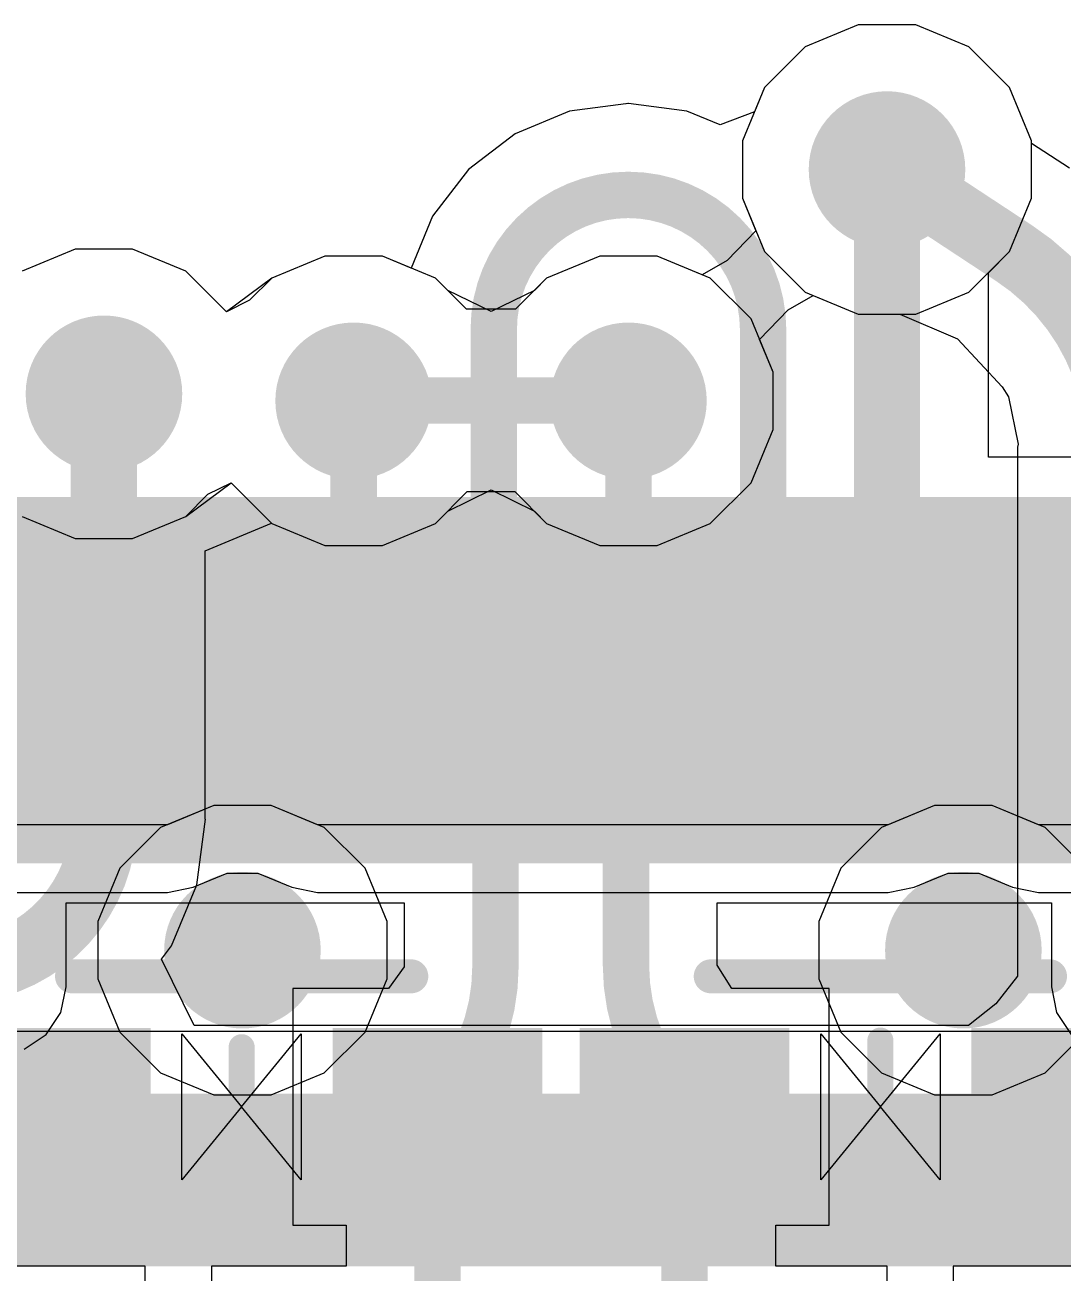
# Model space of a CAD drawing. Header units: inches. Extents: x -0.01 to 2.44, y -0.01 to 2.26.
# Drawn here: x 0.8494 to 1.006, y 1.5279 to 1.7162 of the extents above; entities that cross this region are included whole.
import ezdxf

# ---------------------------------------------------------------- set-up
doc = ezdxf.new("R2010")
doc.units = ezdxf.units.IN
doc.header["$MEASUREMENT"] = 0
for name, color, linetype in [('Bottom Layer', 5, 'Continuous'), ('GROUND', 16, 'Continuous'), ('POWER', 76, 'Continuous'), ('SIGNAL1', 90, 'Continuous'), ('SIGNAL2', 156, 'Continuous'), ('Top Layer', 1, 'Continuous'), ('Top Overlay', 2, 'Continuous'), ('Top Paste', 8, 'Continuous'), ('Top Solder', 216, 'Continuous'), ('Via Holes', 16, 'Continuous')]:
    doc.layers.add(name, color=color, linetype=linetype)

# ---------------------------------------------------------------- blocks, each defined once
blk = doc.blocks.new('TYPE_C_31_M_12__86')
at = {"layer": 'Top Layer'}
for points in [[(-0.0748, 0.11713), (-0.06299, 0.11713), (-0.06299, 0.06988), (-0.0748, 0.06988)], [(-0.05512, 0.11713), (-0.04331, 0.11713), (-0.04331, 0.06988), (-0.05512, 0.06988)], [(-0.03543, 0.11713), (-0.02362, 0.11713), (-0.02362, 0.06988), (-0.03543, 0.06988)], [(-0.01575, 0.11713), (-0.00394, 0.11713), (-0.00394, 0.06988), (-0.01575, 0.06988)], [(0.01575, 0.06988), (0.00394, 0.06988), (0.00394, 0.11713), (0.01575, 0.11713)], [(0.03543, 0.06988), (0.02362, 0.06988), (0.02362, 0.11713), (0.03543, 0.11713)], [(0.05512, 0.06988), (0.04331, 0.06988), (0.04331, 0.11713), (0.05512, 0.11713)], [(0.0748, 0.06988), (0.06299, 0.06988), (0.06299, 0.11713), (0.0748, 0.11713)]]:
    blk.add_hatch(color=1, dxfattribs=at).paths.add_polyline_path(points)
at = {"layer": 'Top Paste'}
for points in [[(-0.0748, 0.11713), (-0.06299, 0.11713), (-0.06299, 0.06988), (-0.0748, 0.06988)], [(-0.05512, 0.11713), (-0.04331, 0.11713), (-0.04331, 0.06988), (-0.05512, 0.06988)], [(-0.03543, 0.11713), (-0.02362, 0.11713), (-0.02362, 0.06988), (-0.03543, 0.06988)], [(-0.01575, 0.11713), (-0.00394, 0.11713), (-0.00394, 0.06988), (-0.01575, 0.06988)], [(0.01575, 0.06988), (0.00394, 0.06988), (0.00394, 0.11713), (0.01575, 0.11713)], [(0.03543, 0.06988), (0.02362, 0.06988), (0.02362, 0.11713), (0.03543, 0.11713)], [(0.05512, 0.06988), (0.04331, 0.06988), (0.04331, 0.11713), (0.05512, 0.11713)], [(0.0748, 0.06988), (0.06299, 0.06988), (0.06299, 0.11713), (0.0748, 0.11713)]]:
    blk.add_hatch(color=8, dxfattribs=at).paths.add_polyline_path(points)
at = {"layer": 'Top Solder'}
for points in [[(-0.0788, 0.12113), (-0.05899, 0.12113), (-0.05899, 0.06588), (-0.0788, 0.06588)], [(-0.05912, 0.12113), (-0.03931, 0.12113), (-0.03931, 0.06588), (-0.05912, 0.06588)], [(-0.03943, 0.12113), (-0.01962, 0.12113), (-0.01962, 0.06588), (-0.03943, 0.06588)], [(-0.01975, 0.12113), (0.00006, 0.12113), (0.00006, 0.06588), (-0.01975, 0.06588)], [(0.01975, 0.06588), (-0.00006, 0.06588), (-0.00006, 0.12113), (0.01975, 0.12113)], [(0.03943, 0.06588), (0.01962, 0.06588), (0.01962, 0.12113), (0.03943, 0.12113)], [(0.05912, 0.06588), (0.03931, 0.06588), (0.03931, 0.12113), (0.05912, 0.12113)], [(0.0788, 0.06588), (0.05899, 0.06588), (0.05899, 0.12113), (0.0788, 0.12113)], [(0.1103, 0.06588), (0.07868, 0.06588), (0.07868, 0.12113), (0.1103, 0.12113)]]:
    blk.add_hatch(color=216, dxfattribs=at).paths.add_polyline_path(points)
blk = doc.blocks.new('SOD_523__B__D____________100')
at = {"layer": 'Top Layer'}
for points in [[(-0.04134, 0.00787), (-0.01771, 0.00787), (-0.01771, -0.00787), (-0.04134, -0.00787)], [(0.04134, -0.00787), (0.01771, -0.00787), (0.01771, 0.00787), (0.04134, 0.00787)]]:
    blk.add_hatch(color=1, dxfattribs=at).paths.add_polyline_path(points)
at = {"layer": 'Top Paste'}
for points in [[(-0.04134, 0.00787), (-0.01771, 0.00787), (-0.01771, -0.00787), (-0.04134, -0.00787)], [(0.04134, -0.00787), (0.01771, -0.00787), (0.01771, 0.00787), (0.04134, 0.00787)]]:
    blk.add_hatch(color=8, dxfattribs=at).paths.add_polyline_path(points)
at = {"layer": 'Top Solder'}
for points in [[(-0.04534, 0.01187), (-0.01371, 0.01187), (-0.01371, -0.01187), (-0.04534, -0.01187)], [(0.04534, -0.01187), (0.01371, -0.01187), (0.01371, 0.01187), (0.04534, 0.01187)]]:
    blk.add_hatch(color=216, dxfattribs=at).paths.add_polyline_path(points)
at = {"layer": 'Top Overlay'}
for p, q in [((-0.009, -0.011), (-0.009, 0.011)), ((-0.009, 0.011), (0, 0)), ((0, 0), (0.009, 0.011)), ((0.009, 0.011), (0.009, -0.011)), ((0, 0), (-0.009, -0.011)), ((0, 0), (0, 0)), ((0.009, -0.011), (0, 0)), ((0, 0), (0, 0))]:
    blk.add_line(p, q, dxfattribs=at)
for points in [[(0.02559, 0.01969, 0.00512, 0.00512, 0), (-0.02559, 0.01969, 0.00512, 0.00512, 0)], [(0, 0.009, 0.00394, 0.00394, 0), (0, -0.01, 0.00394, 0.00394, 0)], [(0.02559, -0.01969, 0.00512, 0.00512, 0), (-0.02559, -0.01969, 0.00512, 0.00512, 0)]]:
    blk.add_lwpolyline(points, format="xyseb", dxfattribs=at)
for points in [[(-0.02687, 0.01969, 0.00256, 0.00256, 1), (-0.02431, 0.01969, 0.00256, 0.00256, 1)], [(0.02431, 0.01969, 0.00256, 0.00256, 1), (0.02687, 0.01969, 0.00256, 0.00256, 1)], [(-0.00098, 0.009, 0.00197, 0.00197, 1), (0.00098, 0.009, 0.00197, 0.00197, 1)], [(-0.00098, -0.01, 0.00197, 0.00197, 1), (0.00098, -0.01, 0.00197, 0.00197, 1)], [(-0.02687, -0.01969, 0.00256, 0.00256, 1), (-0.02431, -0.01969, 0.00256, 0.00256, 1)], [(0.02431, -0.01969, 0.00256, 0.00256, 1), (0.02687, -0.01969, 0.00256, 0.00256, 1)]]:
    blk.add_lwpolyline(points, format="xyseb", close=True, dxfattribs=at)
blk = doc.blocks.new('SOD_523__B__D____________101')
at = {"layer": 'Top Layer'}
for points in [[(-0.04134, 0.00787), (-0.01771, 0.00787), (-0.01771, -0.00787), (-0.04134, -0.00787)], [(0.04134, -0.00787), (0.01771, -0.00787), (0.01771, 0.00787), (0.04134, 0.00787)]]:
    blk.add_hatch(color=1, dxfattribs=at).paths.add_polyline_path(points)
at = {"layer": 'Top Paste'}
for points in [[(-0.04134, 0.00787), (-0.01771, 0.00787), (-0.01771, -0.00787), (-0.04134, -0.00787)], [(0.04134, -0.00787), (0.01771, -0.00787), (0.01771, 0.00787), (0.04134, 0.00787)]]:
    blk.add_hatch(color=8, dxfattribs=at).paths.add_polyline_path(points)
at = {"layer": 'Top Solder'}
for points in [[(-0.04534, 0.01187), (-0.01371, 0.01187), (-0.01371, -0.01187), (-0.04534, -0.01187)], [(0.04534, -0.01187), (0.01371, -0.01187), (0.01371, 0.01187), (0.04534, 0.01187)]]:
    blk.add_hatch(color=216, dxfattribs=at).paths.add_polyline_path(points)
at = {"layer": 'Top Overlay'}
for p, q in [((-0.009, -0.011), (-0.009, 0.011)), ((-0.009, 0.011), (0, 0)), ((0, 0), (0.009, 0.011)), ((0.009, 0.011), (0.009, -0.011)), ((0, 0), (-0.009, -0.011)), ((0, 0), (0, 0)), ((0.009, -0.011), (0, 0)), ((0, 0), (0, 0))]:
    blk.add_line(p, q, dxfattribs=at)
for points in [[(-0.02559, 0.01969, 0.00512, 0.00512, 0), (0.02559, 0.01969, 0.00512, 0.00512, 0)], [(0, -0.01, 0.00394, 0.00394, 0), (0, 0.009, 0.00394, 0.00394, 0)], [(-0.02559, -0.01969, 0.00512, 0.00512, 0), (0.02559, -0.01969, 0.00512, 0.00512, 0)]]:
    blk.add_lwpolyline(points, format="xyseb", dxfattribs=at)
for points in [[(-0.02687, 0.01969, 0.00256, 0.00256, 1), (-0.02431, 0.01969, 0.00256, 0.00256, 1)], [(0.02431, 0.01969, 0.00256, 0.00256, 1), (0.02687, 0.01969, 0.00256, 0.00256, 1)], [(-0.00098, 0.009, 0.00197, 0.00197, 1), (0.00098, 0.009, 0.00197, 0.00197, 1)], [(-0.00098, -0.01, 0.00197, 0.00197, 1), (0.00098, -0.01, 0.00197, 0.00197, 1)], [(-0.02687, -0.01969, 0.00256, 0.00256, 1), (-0.02431, -0.01969, 0.00256, 0.00256, 1)], [(0.02431, -0.01969, 0.00256, 0.00256, 1), (0.02687, -0.01969, 0.00256, 0.00256, 1)]]:
    blk.add_lwpolyline(points, format="xyseb", close=True, dxfattribs=at)

msp = doc.modelspace()

# ---------------------------------------------------------------- hatches: boundary and pattern name
at = {"layer": 'Bottom Layer'}
h = msp.add_hatch(color=5, dxfattribs=at)
edge = h.paths.add_edge_path()
edge.add_arc((0.97943, 1.69439), 0.01181, 0, 360)
h = msp.add_hatch(color=5, dxfattribs=at)
edge = h.paths.add_edge_path()
edge.add_arc((0.86132, 1.66056), 0.01181, 0, 360)
h = msp.add_hatch(color=5, dxfattribs=at)
edge = h.paths.add_edge_path()
edge.add_arc((0.89898, 1.6595), 0.01181, 0, 360)
h = msp.add_hatch(color=5, dxfattribs=at)
edge = h.paths.add_edge_path()
edge.add_arc((0.94043, 1.6595), 0.01181, 0, 360)
h = msp.add_hatch(color=5, dxfattribs=at)
edge = h.paths.add_edge_path()
edge.add_arc((0.88221, 1.57663), 0.01181, 0, 360)
h = msp.add_hatch(color=5, dxfattribs=at)
edge = h.paths.add_edge_path()
edge.add_arc((0.99095, 1.57663), 0.01181, 0, 360)
at = {"layer": 'GROUND'}
h = msp.add_hatch(color=16, dxfattribs=at)
edge = h.paths.add_edge_path()
edge.add_arc((0.97943, 1.69439), 0.01181, 0, 360)
h = msp.add_hatch(color=16, dxfattribs=at)
edge = h.paths.add_edge_path()
edge.add_arc((0.86132, 1.66056), 0.01181, 0, 360)
h = msp.add_hatch(color=16, dxfattribs=at)
edge = h.paths.add_edge_path()
edge.add_arc((0.89898, 1.6595), 0.01181, 0, 360)
h = msp.add_hatch(color=16, dxfattribs=at)
edge = h.paths.add_edge_path()
edge.add_arc((0.94043, 1.6595), 0.01181, 0, 360)
h = msp.add_hatch(color=16, dxfattribs=at)
edge = h.paths.add_edge_path()
edge.add_arc((0.88221, 1.57663), 0.01181, 0, 360)
h = msp.add_hatch(color=16, dxfattribs=at)
edge = h.paths.add_edge_path()
edge.add_arc((0.99095, 1.57663), 0.01181, 0, 360)
at = {"layer": 'POWER'}
h = msp.add_hatch(color=76, dxfattribs=at)
edge = h.paths.add_edge_path()
edge.add_arc((0.97943, 1.69439), 0.01181, 0, 360)
h = msp.add_hatch(color=76, dxfattribs=at)
edge = h.paths.add_edge_path()
edge.add_arc((0.86132, 1.66056), 0.01181, 0, 360)
h = msp.add_hatch(color=76, dxfattribs=at)
edge = h.paths.add_edge_path()
edge.add_arc((0.89898, 1.6595), 0.01181, 0, 360)
h = msp.add_hatch(color=76, dxfattribs=at)
edge = h.paths.add_edge_path()
edge.add_arc((0.94043, 1.6595), 0.01181, 0, 360)
h = msp.add_hatch(color=76, dxfattribs=at)
edge = h.paths.add_edge_path()
edge.add_arc((0.88221, 1.57663), 0.01181, 0, 360)
h = msp.add_hatch(color=76, dxfattribs=at)
edge = h.paths.add_edge_path()
edge.add_arc((0.99095, 1.57663), 0.01181, 0, 360)
at = {"layer": 'SIGNAL1'}
h = msp.add_hatch(color=90, dxfattribs=at)
edge = h.paths.add_edge_path()
edge.add_arc((0.97943, 1.69439), 0.01181, 0, 360)
h = msp.add_hatch(color=90, dxfattribs=at)
edge = h.paths.add_edge_path()
edge.add_arc((0.86132, 1.66056), 0.01181, 0, 360)
h = msp.add_hatch(color=90, dxfattribs=at)
edge = h.paths.add_edge_path()
edge.add_arc((0.89898, 1.6595), 0.01181, 0, 360)
h = msp.add_hatch(color=90, dxfattribs=at)
edge = h.paths.add_edge_path()
edge.add_arc((0.94043, 1.6595), 0.01181, 0, 360)
h = msp.add_hatch(color=90, dxfattribs=at)
edge = h.paths.add_edge_path()
edge.add_arc((0.88221, 1.57663), 0.01181, 0, 360)
h = msp.add_hatch(color=90, dxfattribs=at)
edge = h.paths.add_edge_path()
edge.add_arc((0.99095, 1.57663), 0.01181, 0, 360)
at = {"layer": 'SIGNAL2'}
h = msp.add_hatch(color=156, dxfattribs=at)
edge = h.paths.add_edge_path()
edge.add_arc((0.97943, 1.69439), 0.01181, 0, 360)
h = msp.add_hatch(color=156, dxfattribs=at)
edge = h.paths.add_edge_path()
edge.add_arc((0.86132, 1.66056), 0.01181, 0, 360)
h = msp.add_hatch(color=156, dxfattribs=at)
edge = h.paths.add_edge_path()
edge.add_arc((0.89898, 1.6595), 0.01181, 0, 360)
h = msp.add_hatch(color=156, dxfattribs=at)
edge = h.paths.add_edge_path()
edge.add_arc((0.94043, 1.6595), 0.01181, 0, 360)
h = msp.add_hatch(color=156, dxfattribs=at)
edge = h.paths.add_edge_path()
edge.add_arc((0.88221, 1.57663), 0.01181, 0, 360)
h = msp.add_hatch(color=156, dxfattribs=at)
edge = h.paths.add_edge_path()
edge.add_arc((0.99095, 1.57663), 0.01181, 0, 360)
at = {"layer": 'Top Layer'}
h = msp.add_hatch(color=1, dxfattribs=at)
edge = h.paths.add_edge_path()
edge.add_arc((0.97943, 1.69439), 0.01181, 0, 360)
h = msp.add_hatch(color=1, dxfattribs=at)
edge = h.paths.add_edge_path()
edge.add_arc((0.86132, 1.66056), 0.01181, 0, 360)
h = msp.add_hatch(color=1, dxfattribs=at)
edge = h.paths.add_edge_path()
edge.add_arc((0.89898, 1.6595), 0.01181, 0, 360)
h = msp.add_hatch(color=1, dxfattribs=at)
edge = h.paths.add_edge_path()
edge.add_arc((0.94043, 1.6595), 0.01181, 0, 360)
h = msp.add_hatch(color=1, dxfattribs=at)
edge = h.paths.add_edge_path()
edge.add_arc((0.88221, 1.57663), 0.01181, 0, 360)
h = msp.add_hatch(color=1, dxfattribs=at)
edge = h.paths.add_edge_path()
edge.add_arc((0.99095, 1.57663), 0.01181, 0, 360)
at = {"layer": 'Via Holes'}
h = msp.add_hatch(color=7, dxfattribs=at)
edge = h.paths.add_edge_path()
edge.add_arc((0.97943, 1.69439), 0.00591, 0, 360)
h = msp.add_hatch(color=7, dxfattribs=at)
edge = h.paths.add_edge_path()
edge.add_arc((0.86132, 1.66056), 0.00591, 0, 360)
h = msp.add_hatch(color=7, dxfattribs=at)
edge = h.paths.add_edge_path()
edge.add_arc((0.89898, 1.6595), 0.00591, 0, 360)
h = msp.add_hatch(color=7, dxfattribs=at)
edge = h.paths.add_edge_path()
edge.add_arc((0.94043, 1.6595), 0.00591, 0, 360)
h = msp.add_hatch(color=7, dxfattribs=at)
edge = h.paths.add_edge_path()
edge.add_arc((0.88221, 1.57663), 0.00591, 0, 360)
h = msp.add_hatch(color=7, dxfattribs=at)
edge = h.paths.add_edge_path()
edge.add_arc((0.99095, 1.57663), 0.00591, 0, 360)

# ---------------------------------------------------------------- linework, layer by layer
at = {"layer": 'Bottom Layer'}
for p, q in [((0.97509, 1.7162), (0.96707, 1.71288)), ((0.98376, 1.7162), (0.97509, 1.7162)), ((0.99178, 1.71288), (0.98376, 1.7162)), ((0.96707, 1.71288), (0.96093, 1.70674)), ((0.99792, 1.70674), (0.99178, 1.71288)), ((0.96093, 1.70674), (0.95761, 1.69872)), ((1.00124, 1.69872), (0.99792, 1.70674)), ((0.95761, 1.69872), (0.95761, 1.69005)), ((1.00124, 1.69005), (1.00124, 1.69872)), ((0.95761, 1.69005), (0.96093, 1.68203)), ((0.99792, 1.68203), (1.00124, 1.69005)), ((0.85698, 1.68237), (0.84896, 1.67905)), ((0.86565, 1.68237), (0.85698, 1.68237)), ((0.87367, 1.67905), (0.86565, 1.68237)), ((0.89464, 1.68131), (0.88662, 1.67799)), ((0.90332, 1.68131), (0.89464, 1.68131)), ((0.91133, 1.67799), (0.90332, 1.68131)), ((0.93609, 1.68131), (0.92807, 1.67799)), ((0.94477, 1.68131), (0.93609, 1.68131)), ((0.95278, 1.67799), (0.94477, 1.68131)), ((0.96093, 1.68203), (0.96707, 1.67589)), ((0.99178, 1.67589), (0.99792, 1.68203)), ((0.87806, 1.67466), (0.87367, 1.67905)), ((0.88662, 1.67799), (0.88329, 1.67466)), ((0.916, 1.67333), (0.91133, 1.67799)), ((0.92807, 1.67799), (0.92341, 1.67333)), ((0.95892, 1.67186), (0.95278, 1.67799)), ((0.96707, 1.67589), (0.97509, 1.67257)), ((0.98376, 1.67257), (0.99178, 1.67589)), ((0.87981, 1.67292), (0.87806, 1.67466)), ((0.88329, 1.67466), (0.87981, 1.67292)), ((0.92341, 1.67333), (0.916, 1.67333)), ((0.96224, 1.66384), (0.95892, 1.67186)), ((0.97509, 1.67257), (0.98376, 1.67257)), ((0.96224, 1.65517), (0.96224, 1.66384)), ((0.95892, 1.64715), (0.96224, 1.65517)), ((0.877, 1.64541), (0.88049, 1.64715)), ((0.88049, 1.64715), (0.88223, 1.64541)), ((0.91133, 1.64101), (0.91612, 1.6458)), ((0.91612, 1.6458), (0.92329, 1.6458)), ((0.92329, 1.6458), (0.92807, 1.64101)), ((0.95278, 1.64101), (0.95892, 1.64715)), ((0.87367, 1.64207), (0.877, 1.64541)), ((0.88223, 1.64541), (0.88662, 1.64101)), ((0.84896, 1.64207), (0.85698, 1.63875)), ((0.86565, 1.63875), (0.87367, 1.64207)), ((0.88662, 1.64101), (0.89464, 1.63769)), ((0.90332, 1.63769), (0.91133, 1.64101)), ((0.92807, 1.64101), (0.93609, 1.63769)), ((0.94477, 1.63769), (0.95278, 1.64101)), ((0.85698, 1.63875), (0.86565, 1.63875)), ((0.89464, 1.63769), (0.90332, 1.63769)), ((0.93609, 1.63769), (0.94477, 1.63769)), ((0.87787, 1.59844), (0.87088, 1.59554)), ((0.88655, 1.59844), (0.87787, 1.59844)), ((0.89354, 1.59554), (0.88655, 1.59844)), ((0.98661, 1.59844), (0.97962, 1.59554)), ((0.99529, 1.59844), (0.98661, 1.59844)), ((1.00228, 1.59554), (0.99529, 1.59844)), ((0.87088, 1.59554), (0.78215, 1.59554)), ((0.97962, 1.59554), (0.89354, 1.59554)), ((1.058, 1.59554), (1.00228, 1.59554)), ((0.87478, 1.58612), (0.8799, 1.58824)), ((0.8799, 1.58824), (0.88452, 1.58824)), ((0.88452, 1.58824), (0.88964, 1.58612)), ((0.98352, 1.58612), (0.98864, 1.58824)), ((0.98864, 1.58824), (0.99326, 1.58824)), ((0.99326, 1.58824), (0.99838, 1.58612)), ((0.83247, 1.58535), (0.87088, 1.58535)), ((0.87088, 1.58535), (0.87478, 1.58612)), ((0.88964, 1.58612), (0.89354, 1.58535)), ((0.89354, 1.58535), (0.97962, 1.58535)), ((0.97962, 1.58535), (0.98352, 1.58612)), ((0.99838, 1.58612), (1.00228, 1.58535)), ((1.00228, 1.58535), (1.058, 1.58535))]:
    msp.add_line(p, q, dxfattribs=at)
for points in [[(0.89898, 1.6595, 0.007, 0.007, 0), (0.89904, 1.65956, 0.007, 0.007, 0)], [(0.89904, 1.65956, 0.007, 0.007, 0), (0.94043, 1.65956, 0.007, 0.007, 0)]]:
    msp.add_lwpolyline(points, format="xyseb", dxfattribs=at)
for points in [[(0.89723, 1.6595, 0.0035, 0.0035, 1), (0.90073, 1.6595, 0.0035, 0.0035, 1)], [(0.89729, 1.65956, 0.0035, 0.0035, 1), (0.90079, 1.65956, 0.0035, 0.0035, 1)], [(0.89729, 1.65956, 0.0035, 0.0035, 1), (0.90079, 1.65956, 0.0035, 0.0035, 1)], [(0.93868, 1.65956, 0.0035, 0.0035, 1), (0.94218, 1.65956, 0.0035, 0.0035, 1)]]:
    msp.add_lwpolyline(points, format="xyseb", close=True, dxfattribs=at)
at = {"layer": 'GROUND'}
for p, q in [((0.97509, 1.7162), (0.96707, 1.71288)), ((0.98376, 1.7162), (0.97509, 1.7162)), ((0.99178, 1.71288), (0.98376, 1.7162)), ((0.96707, 1.71288), (0.96093, 1.70674)), ((0.99792, 1.70674), (0.99178, 1.71288)), ((0.96093, 1.70674), (0.95761, 1.69872)), ((1.00124, 1.69872), (0.99792, 1.70674)), ((0.95761, 1.69872), (0.95761, 1.69005)), ((1.00124, 1.69005), (1.00124, 1.69872)), ((0.95761, 1.69005), (0.95964, 1.68515)), ((0.99792, 1.68203), (1.00124, 1.69005)), ((0.95964, 1.68515), (0.95534, 1.68067)), ((0.85698, 1.68237), (0.84896, 1.67905)), ((0.86565, 1.68237), (0.85698, 1.68237)), ((0.87367, 1.67905), (0.86565, 1.68237)), ((0.89464, 1.68131), (0.88662, 1.67799)), ((0.90332, 1.68131), (0.89464, 1.68131)), ((0.91133, 1.67799), (0.90332, 1.68131)), ((0.93609, 1.68131), (0.92807, 1.67799)), ((0.94477, 1.68131), (0.93609, 1.68131)), ((0.95157, 1.6785), (0.94477, 1.68131)), ((0.99178, 1.67589), (0.99792, 1.68203)), ((0.95534, 1.68067), (0.95157, 1.6785)), ((0.87981, 1.67292), (0.87367, 1.67905)), ((0.88662, 1.67799), (0.87981, 1.67292)), ((0.91317, 1.67616), (0.91133, 1.67799)), ((0.92807, 1.67799), (0.92624, 1.67616)), ((0.9197, 1.67295), (0.91317, 1.67616)), ((0.92624, 1.67616), (0.9197, 1.67295)), ((0.98376, 1.67257), (0.99178, 1.67589)), ((0.96451, 1.67322), (0.96828, 1.67539)), ((0.96828, 1.67539), (0.97509, 1.67257)), ((0.96021, 1.66873), (0.96451, 1.67322)), ((0.97509, 1.67257), (0.98376, 1.67257)), ((0.96224, 1.66384), (0.96021, 1.66873)), ((0.96224, 1.65517), (0.96224, 1.66384)), ((0.95892, 1.64715), (0.96224, 1.65517)), ((0.87367, 1.64207), (0.88049, 1.64715)), ((0.88049, 1.64715), (0.88662, 1.64101)), ((0.91317, 1.64285), (0.9197, 1.64605)), ((0.9197, 1.64605), (0.92624, 1.64285)), ((0.95278, 1.64101), (0.95892, 1.64715)), ((0.84896, 1.64207), (0.85698, 1.63875)), ((0.86565, 1.63875), (0.87367, 1.64207)), ((0.91133, 1.64101), (0.91317, 1.64285)), ((0.92624, 1.64285), (0.92807, 1.64101)), ((0.88662, 1.64101), (0.89464, 1.63769)), ((0.90332, 1.63769), (0.91133, 1.64101)), ((0.92807, 1.64101), (0.93609, 1.63769)), ((0.94477, 1.63769), (0.95278, 1.64101)), ((0.85698, 1.63875), (0.86565, 1.63875)), ((0.89464, 1.63769), (0.90332, 1.63769)), ((0.93609, 1.63769), (0.94477, 1.63769))]:
    msp.add_line(p, q, dxfattribs=at)
at = {"layer": 'POWER'}
for p, q in [((0.97509, 1.7162), (0.96707, 1.71288)), ((0.98376, 1.7162), (0.97509, 1.7162)), ((0.99178, 1.71288), (0.98376, 1.7162)), ((0.96707, 1.71288), (0.96093, 1.70674)), ((0.99792, 1.70674), (0.99178, 1.71288)), ((0.96093, 1.70674), (0.95761, 1.69872)), ((1.00124, 1.69872), (0.99792, 1.70674)), ((0.95761, 1.69872), (0.95761, 1.69005)), ((1.00124, 1.69005), (1.00124, 1.69872)), ((0.95761, 1.69005), (0.95964, 1.68515)), ((0.99792, 1.68203), (1.00124, 1.69005)), ((0.95964, 1.68515), (0.95534, 1.68067)), ((0.85698, 1.68237), (0.84896, 1.67905)), ((0.86565, 1.68237), (0.85698, 1.68237)), ((0.87367, 1.67905), (0.86565, 1.68237)), ((0.89464, 1.68131), (0.88662, 1.67799)), ((0.90332, 1.68131), (0.89464, 1.68131)), ((0.91133, 1.67799), (0.90332, 1.68131)), ((0.93609, 1.68131), (0.92807, 1.67799)), ((0.94477, 1.68131), (0.93609, 1.68131)), ((0.95157, 1.6785), (0.94477, 1.68131)), ((0.99178, 1.67589), (0.99792, 1.68203)), ((0.95534, 1.68067), (0.95157, 1.6785)), ((0.87981, 1.67292), (0.87367, 1.67905)), ((0.88662, 1.67799), (0.87981, 1.67292)), ((0.91317, 1.67616), (0.91133, 1.67799)), ((0.92807, 1.67799), (0.92624, 1.67616)), ((0.9197, 1.67295), (0.91317, 1.67616)), ((0.92624, 1.67616), (0.9197, 1.67295)), ((0.98376, 1.67257), (0.99178, 1.67589)), ((0.96451, 1.67322), (0.96828, 1.67539)), ((0.96828, 1.67539), (0.97509, 1.67257)), ((0.96021, 1.66873), (0.96451, 1.67322)), ((0.97509, 1.67257), (0.98376, 1.67257)), ((0.96224, 1.66384), (0.96021, 1.66873)), ((0.96224, 1.65517), (0.96224, 1.66384)), ((0.95892, 1.64715), (0.96224, 1.65517)), ((0.87367, 1.64207), (0.88049, 1.64715)), ((0.88049, 1.64715), (0.88662, 1.64101)), ((0.91317, 1.64285), (0.9197, 1.64605)), ((0.9197, 1.64605), (0.92624, 1.64285)), ((0.95278, 1.64101), (0.95892, 1.64715)), ((0.84896, 1.64207), (0.85698, 1.63875)), ((0.86565, 1.63875), (0.87367, 1.64207)), ((0.91133, 1.64101), (0.91317, 1.64285)), ((0.92624, 1.64285), (0.92807, 1.64101)), ((0.88662, 1.64101), (0.89464, 1.63769)), ((0.90332, 1.63769), (0.91133, 1.64101)), ((0.92807, 1.64101), (0.93609, 1.63769)), ((0.94477, 1.63769), (0.95278, 1.64101)), ((0.85698, 1.63875), (0.86565, 1.63875)), ((0.89464, 1.63769), (0.90332, 1.63769)), ((0.93609, 1.63769), (0.94477, 1.63769)), ((0.87787, 1.59844), (0.86985, 1.59512)), ((0.88655, 1.59844), (0.87787, 1.59844)), ((0.89456, 1.59512), (0.88655, 1.59844)), ((0.98661, 1.59844), (0.97859, 1.59512)), ((0.99529, 1.59844), (0.98661, 1.59844)), ((1.0033, 1.59512), (0.99529, 1.59844)), ((0.86985, 1.59512), (0.86372, 1.58898)), ((0.9007, 1.58898), (0.89456, 1.59512)), ((0.97859, 1.59512), (0.97246, 1.58898)), ((1.00944, 1.58898), (1.0033, 1.59512)), ((0.86372, 1.58898), (0.8604, 1.58097)), ((0.90402, 1.58097), (0.9007, 1.58898)), ((0.97246, 1.58898), (0.96914, 1.58097)), ((0.8604, 1.58097), (0.8604, 1.57229)), ((0.90402, 1.57229), (0.90402, 1.58097)), ((0.96914, 1.58097), (0.96914, 1.57229)), ((0.8604, 1.57229), (0.86372, 1.56427)), ((0.9007, 1.56427), (0.90402, 1.57229)), ((0.96914, 1.57229), (0.97246, 1.56427)), ((0.86372, 1.56427), (0.86985, 1.55814)), ((0.89456, 1.55814), (0.9007, 1.56427)), ((0.97246, 1.56427), (0.97859, 1.55814)), ((1.0033, 1.55814), (1.00944, 1.56427)), ((0.86985, 1.55814), (0.87787, 1.55482)), ((0.88655, 1.55482), (0.89456, 1.55814)), ((0.97859, 1.55814), (0.98661, 1.55482)), ((0.99529, 1.55482), (1.0033, 1.55814)), ((0.87787, 1.55482), (0.88655, 1.55482)), ((0.98661, 1.55482), (0.99529, 1.55482))]:
    msp.add_line(p, q, dxfattribs=at)
at = {"layer": 'SIGNAL1'}
for p, q in [((0.97509, 1.7162), (0.96707, 1.71288)), ((0.98376, 1.7162), (0.97509, 1.7162)), ((0.99178, 1.71288), (0.98376, 1.7162)), ((0.96707, 1.71288), (0.96093, 1.70674)), ((0.99792, 1.70674), (0.99178, 1.71288)), ((0.96093, 1.70674), (0.95761, 1.69872)), ((1.00124, 1.69872), (0.99792, 1.70674)), ((0.95761, 1.69872), (0.95761, 1.69005)), ((1.00124, 1.69834), (1.00124, 1.69872)), ((1.00695, 1.69459), (1.00124, 1.69834)), ((0.95761, 1.69005), (0.95964, 1.68515)), ((0.95964, 1.68515), (0.95534, 1.68067)), ((0.85698, 1.68237), (0.84896, 1.67905)), ((0.86565, 1.68237), (0.85698, 1.68237)), ((0.87367, 1.67905), (0.86565, 1.68237)), ((0.89464, 1.68131), (0.88662, 1.67799)), ((0.90332, 1.68131), (0.89464, 1.68131)), ((0.91133, 1.67799), (0.90332, 1.68131)), ((0.93609, 1.68131), (0.92807, 1.67799)), ((0.94477, 1.68131), (0.93609, 1.68131)), ((0.95157, 1.6785), (0.94477, 1.68131)), ((0.95534, 1.68067), (0.95157, 1.6785)), ((0.87981, 1.67292), (0.87367, 1.67905)), ((0.88662, 1.67799), (0.87981, 1.67292)), ((0.91317, 1.67616), (0.91133, 1.67799)), ((0.92807, 1.67799), (0.92624, 1.67616)), ((0.9197, 1.67295), (0.91317, 1.67616)), ((0.92624, 1.67616), (0.9197, 1.67295)), ((0.96451, 1.67322), (0.96828, 1.67539)), ((0.96828, 1.67539), (0.97509, 1.67257)), ((0.96021, 1.66873), (0.96451, 1.67322)), ((0.97509, 1.67257), (0.98138, 1.67257)), ((0.98138, 1.67257), (0.99007, 1.66883)), ((0.96224, 1.66384), (0.96021, 1.66873)), ((0.99007, 1.66883), (0.99678, 1.66161)), ((0.96224, 1.65517), (0.96224, 1.66384)), ((0.99678, 1.66161), (0.99778, 1.66011)), ((0.99778, 1.66011), (0.99921, 1.65295)), ((0.95892, 1.64715), (0.96224, 1.65517)), ((0.99921, 1.65295), (0.99912, 1.65251)), ((0.99912, 1.65251), (0.99912, 1.57271)), ((0.91317, 1.64285), (0.9197, 1.64605)), ((0.9197, 1.64605), (0.92624, 1.64285)), ((0.95278, 1.64101), (0.95892, 1.64715)), ((0.91133, 1.64101), (0.91317, 1.64285)), ((0.92624, 1.64285), (0.92807, 1.64101)), ((0.87661, 1.63689), (0.88661, 1.64103)), ((0.88661, 1.64103), (0.88662, 1.64101)), ((0.88662, 1.64101), (0.89464, 1.63769)), ((0.90332, 1.63769), (0.91133, 1.64101)), ((0.92807, 1.64101), (0.93609, 1.63769)), ((0.94477, 1.63769), (0.95278, 1.64101)), ((0.87661, 1.5964), (0.87661, 1.63689)), ((0.89464, 1.63769), (0.90332, 1.63769)), ((0.93609, 1.63769), (0.94477, 1.63769)), ((0.87534, 1.58651), (0.87664, 1.5964)), ((0.87664, 1.5964), (0.87661, 1.5964)), ((0.87152, 1.57729), (0.87534, 1.58651)), ((0.86999, 1.57529), (0.87152, 1.57729)), ((0.87492, 1.56529), (0.86999, 1.57529)), ((0.99912, 1.57271), (0.99586, 1.56856)), ((0.99586, 1.56856), (0.99171, 1.56529)), ((0.99171, 1.56529), (0.87492, 1.56529))]:
    msp.add_line(p, q, dxfattribs=at)
for points in [[(0.97943, 1.69439, 0.01, 0.01, 0), (0.99854, 1.68181, 0.01, 0.01, 0)], [(0.99854, 1.68181, 0.01, 0.01, -0.253406), (1.01441, 1.65251, 0.01, 0.01, 0)], [(0.86132, 1.5964, 0.01, 0.01, 0), (0.86132, 1.66056, 0.01, 0.01, 0)], [(0.86132, 1.5964, 0.01, 0.01, -0.414214), (0.83842, 1.57351, 0.01, 0.01, 0)], [(1.01441, 1.57112, 0.01, 0.01, -0.414214), (0.99329, 1.55, 0.01, 0.01, 0)], [(0.361, 1.55, 0.01, 0.01, 0), (0.99329, 1.55, 0.01, 0.01, 0)]]:
    msp.add_lwpolyline(points, format="xyseb", dxfattribs=at)
for points in [[(0.97693, 1.69439, 0.005, 0.005, 1), (0.98193, 1.69439, 0.005, 0.005, 1)], [(0.99604, 1.68181, 0.005, 0.005, 1), (1.00104, 1.68181, 0.005, 0.005, 1)], [(0.99604, 1.68181, 0.005, 0.005, 1), (1.00104, 1.68181, 0.005, 0.005, 1)], [(0.85881, 1.66056, 0.005, 0.005, 1), (0.86381, 1.66056, 0.005, 0.005, 1)], [(0.85881, 1.5964, 0.005, 0.005, 1), (0.86381, 1.5964, 0.005, 0.005, 1)], [(0.85881, 1.5964, 0.005, 0.005, 1), (0.86381, 1.5964, 0.005, 0.005, 1)], [(0.99079, 1.55, 0.005, 0.005, 1), (0.99579, 1.55, 0.005, 0.005, 1)], [(0.99079, 1.55, 0.005, 0.005, 1), (0.99579, 1.55, 0.005, 0.005, 1)]]:
    msp.add_lwpolyline(points, format="xyseb", close=True, dxfattribs=at)
at = {"layer": 'SIGNAL2'}
for p, q in [((0.97509, 1.7162), (0.96707, 1.71288)), ((0.98376, 1.7162), (0.97509, 1.7162)), ((0.99178, 1.71288), (0.98376, 1.7162)), ((0.96707, 1.71288), (0.96093, 1.70674)), ((0.99792, 1.70674), (0.99178, 1.71288)), ((0.96093, 1.70674), (0.95761, 1.69872)), ((1.00124, 1.69872), (0.99792, 1.70674)), ((0.95761, 1.69872), (0.95761, 1.69005)), ((1.00124, 1.69005), (1.00124, 1.69872)), ((0.95761, 1.69005), (0.95964, 1.68515)), ((0.99792, 1.68203), (1.00124, 1.69005)), ((0.95964, 1.68515), (0.95534, 1.68067)), ((0.85698, 1.68237), (0.84896, 1.67905)), ((0.86565, 1.68237), (0.85698, 1.68237)), ((0.87367, 1.67905), (0.86565, 1.68237)), ((0.89464, 1.68131), (0.88662, 1.67799)), ((0.90332, 1.68131), (0.89464, 1.68131)), ((0.91133, 1.67799), (0.90332, 1.68131)), ((0.93609, 1.68131), (0.92807, 1.67799)), ((0.94477, 1.68131), (0.93609, 1.68131)), ((0.95157, 1.6785), (0.94477, 1.68131)), ((0.99178, 1.67589), (0.99792, 1.68203)), ((0.95534, 1.68067), (0.95157, 1.6785)), ((0.87981, 1.67292), (0.87367, 1.67905)), ((0.88662, 1.67799), (0.87981, 1.67292)), ((0.91317, 1.67616), (0.91133, 1.67799)), ((0.92807, 1.67799), (0.92624, 1.67616)), ((0.9197, 1.67295), (0.91317, 1.67616)), ((0.92624, 1.67616), (0.9197, 1.67295)), ((0.98376, 1.67257), (0.99178, 1.67589)), ((0.96451, 1.67322), (0.96828, 1.67539)), ((0.96828, 1.67539), (0.97509, 1.67257)), ((0.96021, 1.66873), (0.96451, 1.67322)), ((0.97509, 1.67257), (0.98376, 1.67257)), ((0.96224, 1.66384), (0.96021, 1.66873)), ((0.96224, 1.65517), (0.96224, 1.66384)), ((0.95892, 1.64715), (0.96224, 1.65517)), ((0.87367, 1.64207), (0.88049, 1.64715)), ((0.88049, 1.64715), (0.88662, 1.64101)), ((0.91317, 1.64285), (0.9197, 1.64605)), ((0.9197, 1.64605), (0.92624, 1.64285)), ((0.95278, 1.64101), (0.95892, 1.64715)), ((0.84896, 1.64207), (0.85698, 1.63875)), ((0.86565, 1.63875), (0.87367, 1.64207)), ((0.91133, 1.64101), (0.91317, 1.64285)), ((0.92624, 1.64285), (0.92807, 1.64101)), ((0.88662, 1.64101), (0.89464, 1.63769)), ((0.90332, 1.63769), (0.91133, 1.64101)), ((0.92807, 1.64101), (0.93609, 1.63769)), ((0.94477, 1.63769), (0.95278, 1.64101)), ((0.85698, 1.63875), (0.86565, 1.63875)), ((0.89464, 1.63769), (0.90332, 1.63769)), ((0.93609, 1.63769), (0.94477, 1.63769)), ((1.83799, 1.56438), (0.45343, 1.56438))]:
    msp.add_line(p, q, dxfattribs=at)
msp.add_lwpolyline([(0.45343, 1.54144, 0.025, 0.025, 0), (1.83799, 1.54144, 0.025, 0.025, 0)], format="xyseb", dxfattribs=at)
at = {"layer": 'Top Layer'}
for p, q in [((0.97509, 1.7162), (0.96707, 1.71288)), ((0.98376, 1.7162), (0.97509, 1.7162)), ((0.99178, 1.71288), (0.98376, 1.7162)), ((0.96707, 1.71288), (0.96093, 1.70674)), ((0.99792, 1.70674), (0.99178, 1.71288)), ((0.96093, 1.70674), (0.95942, 1.70308)), ((1.00124, 1.69872), (0.99792, 1.70674)), ((0.93655, 1.70385), (0.93155, 1.70319)), ((0.94002, 1.70431), (0.93655, 1.70385)), ((0.94009, 1.70432), (0.94002, 1.70431)), ((0.94036, 1.70435), (0.94009, 1.70432)), ((0.94043, 1.70435), (0.94036, 1.70435)), ((0.94926, 1.70319), (0.94043, 1.70435)), ((0.94043, 1.70435), (0.94043, 1.70435)), ((0.93155, 1.70319), (0.92334, 1.69979)), ((0.95427, 1.70111), (0.94926, 1.70319)), ((0.95942, 1.70308), (0.95427, 1.70111)), ((0.92334, 1.69979), (0.91629, 1.69439)), ((1.00124, 1.69005), (1.00124, 1.69872)), ((0.91629, 1.69439), (0.91089, 1.68734)), ((0.99792, 1.68203), (1.00124, 1.69005)), ((0.91089, 1.68734), (0.90765, 1.67952)), ((0.85698, 1.68237), (0.84896, 1.67905)), ((0.86565, 1.68237), (0.85698, 1.68237)), ((0.87367, 1.67905), (0.86565, 1.68237)), ((0.89464, 1.68131), (0.88662, 1.67799)), ((0.90332, 1.68131), (0.89464, 1.68131)), ((0.90765, 1.67952), (0.90332, 1.68131)), ((0.99472, 1.67883), (0.99792, 1.68203)), ((0.87806, 1.67466), (0.87367, 1.67905)), ((0.88662, 1.67799), (0.88329, 1.67466)), ((0.99472, 1.651), (0.99472, 1.67883)), ((0.87981, 1.67292), (0.87806, 1.67466)), ((0.88329, 1.67466), (0.87981, 1.67292)), ((1.01502, 1.651), (0.99472, 1.651)), ((0.85561, 1.57112), (0.85561, 1.58376)), ((0.85561, 1.58376), (0.90661, 1.58376)), ((0.90661, 1.58376), (0.90661, 1.57413)), ((0.95382, 1.57435), (0.95382, 1.58376)), ((0.95382, 1.58376), (1.00422, 1.58376)), ((1.00422, 1.58376), (1.00422, 1.57112)), ((0.90661, 1.57413), (0.90424, 1.57087)), ((0.95604, 1.57087), (0.95382, 1.57435)), ((0.85483, 1.56722), (0.85561, 1.57112)), ((0.90424, 1.57087), (0.88981, 1.57087)), ((0.88981, 1.57087), (0.88981, 1.53513)), ((0.97071, 1.57087), (0.95604, 1.57087)), ((0.97071, 1.53513), (0.97071, 1.57087)), ((1.00422, 1.57112), (1.00499, 1.56722)), ((0.85262, 1.56392), (0.85483, 1.56722)), ((1.00499, 1.56722), (1.0072, 1.56392)), ((0.84931, 1.5617), (0.85262, 1.56392)), ((0.88981, 1.53513), (0.89785, 1.53513)), ((0.89785, 1.53513), (0.89785, 1.52898)), ((0.96266, 1.52898), (0.96266, 1.53513)), ((0.96266, 1.53513), (0.97071, 1.53513)), ((0.86756, 1.52898), (0.82061, 1.52898)), ((0.86756, 1.47398), (0.86756, 1.52898)), ((0.89785, 1.52898), (0.87756, 1.52898)), ((0.87756, 1.52898), (0.87756, 1.47398)), ((0.97943, 1.52898), (0.96266, 1.52898)), ((0.97943, 1.47398), (0.97943, 1.52898)), ((1.01775, 1.52898), (0.98943, 1.52898)), ((0.98943, 1.52898), (0.98943, 1.47899))]:
    msp.add_line(p, q, dxfattribs=at)
for points in [[(0.97943, 1.61738, 0.01, 0.01, 0), (0.97943, 1.69439, 0.01, 0.01, 0)], [(0.92012, 1.67032, 0.007, 0.007, -0.414209), (0.94036, 1.69056, 0.007, 0.007, 0)], [(0.94036, 1.69056, 0.007, 0.007, 0), (0.94043, 1.69056, 0.007, 0.007, 0)], [(0.94043, 1.69056, 0.007, 0.007, -0.413295), (0.96074, 1.67032, 0.007, 0.007, 0)], [(0.92012, 1.6375, 0.007, 0.007, 0), (0.92012, 1.67032, 0.007, 0.007, 0)], [(0.96074, 1.67032, 0.007, 0.007, -0.000069), (0.96074, 1.67031, 0.007, 0.007, 0)], [(0.96074, 1.67031, 0.007, 0.007, 0), (0.96074, 1.6375, 0.007, 0.007, 0)], [(0.86132, 1.61738, 0.01, 0.01, 0), (0.86132, 1.66056, 0.01, 0.01, 0)], [(0.89898, 1.6375, 0.007, 0.007, 0), (0.89898, 1.6595, 0.007, 0.007, 0)], [(0.89898, 1.6595, 0.007, 0.007, 0), (0.89943, 1.65914, 0.007, 0.007, 0)], [(0.94043, 1.6375, 0.007, 0.007, 0), (0.94043, 1.6595, 0.007, 0.007, 0)], [(0.89898, 1.6375, 0.007, 0.007, 0), (0.90068, 1.61738, 0.007, 0.007, 0)], [(0.92012, 1.6375, 0.007, 0.007, 0), (0.92037, 1.61738, 0.007, 0.007, 0)], [(0.94006, 1.61738, 0.007, 0.007, 0), (0.94043, 1.6375, 0.007, 0.007, 0)], [(0.96074, 1.61738, 0.007, 0.007, 0), (0.96074, 1.6375, 0.007, 0.007, 0)], [(0.92037, 1.57413, 0.007, 0.007, 0), (0.92037, 1.61738, 0.007, 0.007, 0)], [(0.94006, 1.57435, 0.007, 0.007, 0), (0.94006, 1.61738, 0.007, 0.007, 0)], [(0.9489, 1.553, 0.007, 0.007, -0.198912), (0.94006, 1.57435, 0.007, 0.007, 0)], [(0.92037, 1.57413, 0.007, 0.007, -0.198912), (0.91162, 1.553, 0.007, 0.007, 0)], [(0.91162, 1.44046, 0.007, 0.007, 0), (0.91162, 1.553, 0.007, 0.007, 0)], [(0.9489, 1.45149, 0.007, 0.007, 0), (0.9489, 1.553, 0.007, 0.007, 0)]]:
    msp.add_lwpolyline(points, format="xyseb", dxfattribs=at)
for points in [[(0.97693, 1.69439, 0.005, 0.005, 1), (0.98193, 1.69439, 0.005, 0.005, 1)], [(0.93861, 1.69056, 0.0035, 0.0035, 1), (0.94211, 1.69056, 0.0035, 0.0035, 1)], [(0.93861, 1.69056, 0.0035, 0.0035, 1), (0.94211, 1.69056, 0.0035, 0.0035, 1)], [(0.93868, 1.69056, 0.0035, 0.0035, 1), (0.94218, 1.69056, 0.0035, 0.0035, 1)], [(0.93868, 1.69056, 0.0035, 0.0035, 1), (0.94218, 1.69056, 0.0035, 0.0035, 1)], [(0.91837, 1.67032, 0.0035, 0.0035, 1), (0.92187, 1.67032, 0.0035, 0.0035, 1)], [(0.91837, 1.67032, 0.0035, 0.0035, 1), (0.92187, 1.67032, 0.0035, 0.0035, 1)], [(0.95899, 1.67032, 0.0035, 0.0035, 1), (0.96249, 1.67032, 0.0035, 0.0035, 1)], [(0.95899, 1.67032, 0.0035, 0.0035, 1), (0.96249, 1.67032, 0.0035, 0.0035, 1)], [(0.95899, 1.67031, 0.0035, 0.0035, 1), (0.96249, 1.67031, 0.0035, 0.0035, 1)], [(0.95899, 1.67031, 0.0035, 0.0035, 1), (0.96249, 1.67031, 0.0035, 0.0035, 1)], [(0.85881, 1.66056, 0.005, 0.005, 1), (0.86381, 1.66056, 0.005, 0.005, 1)], [(0.89723, 1.6595, 0.0035, 0.0035, 1), (0.90073, 1.6595, 0.0035, 0.0035, 1)], [(0.89723, 1.6595, 0.0035, 0.0035, 1), (0.90073, 1.6595, 0.0035, 0.0035, 1)], [(0.89768, 1.65914, 0.0035, 0.0035, 1), (0.90118, 1.65914, 0.0035, 0.0035, 1)], [(0.93868, 1.6595, 0.0035, 0.0035, 1), (0.94218, 1.6595, 0.0035, 0.0035, 1)], [(0.89723, 1.6375, 0.0035, 0.0035, 1), (0.90073, 1.6375, 0.0035, 0.0035, 1)], [(0.89723, 1.6375, 0.0035, 0.0035, 1), (0.90073, 1.6375, 0.0035, 0.0035, 1)], [(0.91837, 1.6375, 0.0035, 0.0035, 1), (0.92187, 1.6375, 0.0035, 0.0035, 1)], [(0.91837, 1.6375, 0.0035, 0.0035, 1), (0.92187, 1.6375, 0.0035, 0.0035, 1)], [(0.93868, 1.6375, 0.0035, 0.0035, 1), (0.94218, 1.6375, 0.0035, 0.0035, 1)], [(0.93868, 1.6375, 0.0035, 0.0035, 1), (0.94218, 1.6375, 0.0035, 0.0035, 1)], [(0.95899, 1.6375, 0.0035, 0.0035, 1), (0.96249, 1.6375, 0.0035, 0.0035, 1)], [(0.95899, 1.6375, 0.0035, 0.0035, 1), (0.96249, 1.6375, 0.0035, 0.0035, 1)], [(0.85881, 1.61738, 0.005, 0.005, 1), (0.86381, 1.61738, 0.005, 0.005, 1)], [(0.97693, 1.61738, 0.005, 0.005, 1), (0.98193, 1.61738, 0.005, 0.005, 1)], [(0.89894, 1.61738, 0.0035, 0.0035, 1), (0.90243, 1.61738, 0.0035, 0.0035, 1)], [(0.91862, 1.61738, 0.0035, 0.0035, 1), (0.92212, 1.61738, 0.0035, 0.0035, 1)], [(0.91862, 1.61738, 0.0035, 0.0035, 1), (0.92212, 1.61738, 0.0035, 0.0035, 1)], [(0.93831, 1.61738, 0.0035, 0.0035, 1), (0.94181, 1.61738, 0.0035, 0.0035, 1)], [(0.93831, 1.61738, 0.0035, 0.0035, 1), (0.94181, 1.61738, 0.0035, 0.0035, 1)], [(0.95899, 1.61738, 0.0035, 0.0035, 1), (0.96249, 1.61738, 0.0035, 0.0035, 1)], [(0.93831, 1.57435, 0.0035, 0.0035, 1), (0.94181, 1.57435, 0.0035, 0.0035, 1)], [(0.93831, 1.57435, 0.0035, 0.0035, 1), (0.94181, 1.57435, 0.0035, 0.0035, 1)], [(0.91862, 1.57413, 0.0035, 0.0035, 1), (0.92212, 1.57413, 0.0035, 0.0035, 1)], [(0.91862, 1.57413, 0.0035, 0.0035, 1), (0.92212, 1.57413, 0.0035, 0.0035, 1)], [(0.90987, 1.553, 0.0035, 0.0035, 1), (0.91337, 1.553, 0.0035, 0.0035, 1)], [(0.90987, 1.553, 0.0035, 0.0035, 1), (0.91337, 1.553, 0.0035, 0.0035, 1)], [(0.94715, 1.553, 0.0035, 0.0035, 1), (0.95065, 1.553, 0.0035, 0.0035, 1)], [(0.94715, 1.553, 0.0035, 0.0035, 1), (0.95065, 1.553, 0.0035, 0.0035, 1)]]:
    msp.add_lwpolyline(points, format="xyseb", close=True, dxfattribs=at)

# ---------------------------------------------------------------- block references
at = {"rotation": 180}
for name, p in [('TYPE_C_31_M_12__86', (0.93021, 1.71088)), ('SOD_523__B__D____________100', (0.97843, 1.553))]:
    msp.add_blockref(name, p, dxfattribs=at)
msp.add_blockref('SOD_523__B__D____________101', (0.88209, 1.553))

doc.saveas('drawing.dxf')
